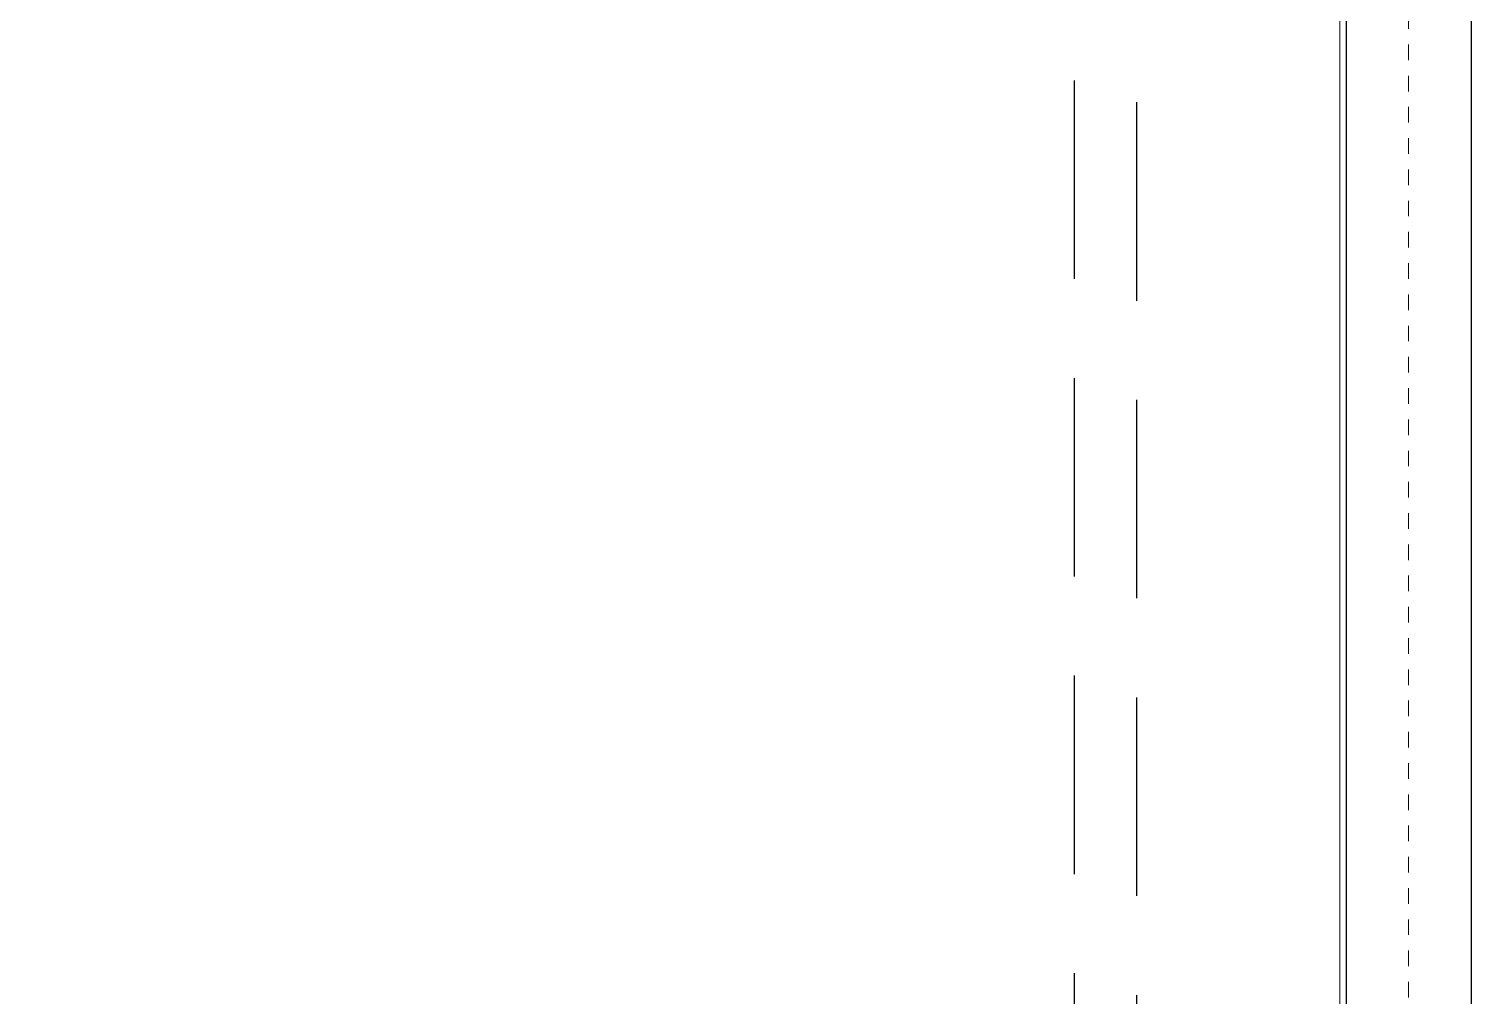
# Model space of a CAD drawing. Header units: millimetres. Extents: x 9130 to 9550, y -18883 to -17651.
# Drawn here: x 9166.18 to 9212.33, y -18716.87 to -18685.91 of the extents above; entities that cross this region are included whole.
import ezdxf

# ---------------------------------------------------------------- set-up
doc = ezdxf.new("R2010")
doc.units = ezdxf.units.MM
doc.linetypes.add('EPL_DASH', pattern=[1, 0.5, -0.5])
doc.linetypes.add('HIDDEN', pattern=[9.525, 6.35, -3.175])
doc.layers.add('01-KOSTUR ORMARA', color=7, linetype='Continuous')

msp = doc.modelspace()

# ---------------------------------------------------------------- linework, layer by layer
at = {"color": 5}
msp.add_lwpolyline([(9152.3342, -18618.4114), (9212.3342, -18618.4114), (9212.3342, -18823.4114), (9208.3342, -18823.4114), (9208.3342, -18820.9114), (9156.3342, -18820.9114), (9156.3342, -18823.4114), (9152.3342, -18823.4114), (9152.3342, -18618.4114)], dxfattribs=at)
at = {"color": 5, "linetype": 'EPL_DASH', "lineweight": 15}
msp.add_lwpolyline([(9210.3342, -18806.9114), (9210.3342, -18622.4114), (9212.3342, -18622.4114), (9212.3342, -18806.9114)], close=True, dxfattribs=at)
at = {"color": 4, "linetype": 'HIDDEN'}
msp.add_lwpolyline([(9199.6342, -18630.4114), (9199.6342, -18808.9114), (9201.6342, -18808.9114), (9201.6342, -18630.4114), (9199.6342, -18630.4114)], dxfattribs=at)
at = {"layer": '01-KOSTUR ORMARA', "color": 5}
msp.add_lwpolyline([(9156.3342, -18622.4114), (9208.3342, -18622.4114), (9208.3342, -18816.9114), (9156.3342, -18816.9114)], close=True, dxfattribs=at)
at = {"layer": '01-KOSTUR ORMARA', "color": 5, "linetype": 'Continuous', "lineweight": 15}
msp.add_lwpolyline([(9208.1342, -18622.6114), (9156.5342, -18622.6114), (9156.5342, -18816.7114), (9208.1342, -18816.7114)], close=True, dxfattribs=at)

doc.saveas('drawing.dxf')
